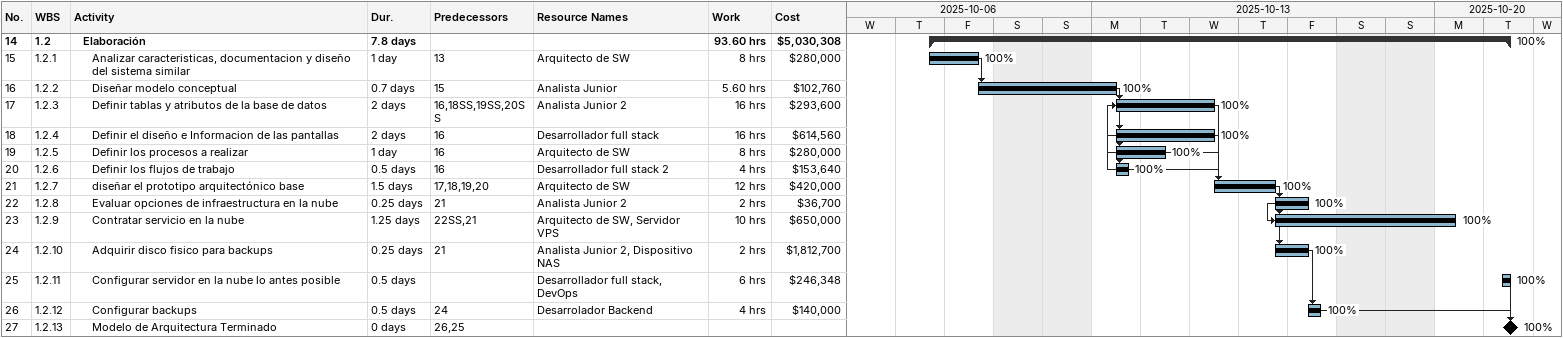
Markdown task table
| ID | WBS | Task | Duration | Start | Finish | Predecessors | Resources | % complete | Work (h) | Cost ($) |
|---|---|---|---|---|---|---|---|---|---|---|
| 14 | 1.2 | **Elaboración** | 7.8d | 2025-10-09 | 2025-10-21 |  |  | 100 | 93.60 | 5030308 |
| 15 | 1.2.1 | Analizar caracteristicas, documentacion y diseño del sistema similar | 1d | 2025-10-09 | 2025-10-10 | 13 | Arquitecto de SW | 100 | 8 | 280000 |
| 16 | 1.2.2 | Diseñar modelo conceptual | 0.7d | 2025-10-10 | 2025-10-13 | 15 | Analista Junior | 100 | 5.60 | 102760 |
| 17 | 1.2.3 | Definir tablas y atributos de la base de datos | 2d | 2025-10-13 | 2025-10-15 | 16, 18SS, 19SS, 20SS | Analista Junior 2 | 100 | 16 | 293600 |
| 18 | 1.2.4 | Definir el diseño e Informacion de las pantallas | 2d | 2025-10-13 | 2025-10-15 | 16 | Desarrollador full stack | 100 | 16 | 614560 |
| 19 | 1.2.5 | Definir los procesos a realizar | 1d | 2025-10-13 | 2025-10-14 | 16 | Arquitecto de SW | 100 | 8 | 280000 |
| 20 | 1.2.6 | Definir los flujos de trabajo | 0.5d | 2025-10-13 | 2025-10-13 | 16 | Desarrollador full stack 2 | 100 | 4 | 153640 |
| 21 | 1.2.7 | diseñar el prototipo arquitectónico base | 1.5d | 2025-10-15 | 2025-10-16 | 17, 18, 19, 20 | Arquitecto de SW | 100 | 12 | 420000 |
| 22 | 1.2.8 | Evaluar opciones de infraestructura en la nube | 0.25d | 2025-10-16 | 2025-10-17 | 21 | Analista Junior 2 | 100 | 2 | 36700 |
| 23 | 1.2.9 | Contratar servicio en la nube | 1.25d | 2025-10-16 | 2025-10-20 | 22SS, 21 | Arquitecto de SW, Servidor VPS | 100 | 10 | 650000 |
| 24 | 1.2.10 | Adquirir disco fisico para backups | 0.25d | 2025-10-16 | 2025-10-17 | 21 | Analista Junior 2, Dispositivo NAS | 100 | 2 | 1812700 |
| 25 | 1.2.11 | Configurar servidor en la nube lo antes posible | 0.5d | 2025-10-21 | 2025-10-21 |  | Desarrollador full stack, DevOps | 100 | 6 | 246348 |
| 26 | 1.2.12 | Configurar backups | 0.5d | 2025-10-17 | 2025-10-17 | 24 | Desarrolador Backend | 100 | 4 | 140000 |
| 27 | 1.2.13 | Modelo de Arquitectura Terminado | 0d | 2025-10-21 | 2025-10-21 | 26, 25 |  | 100 |  |  |
